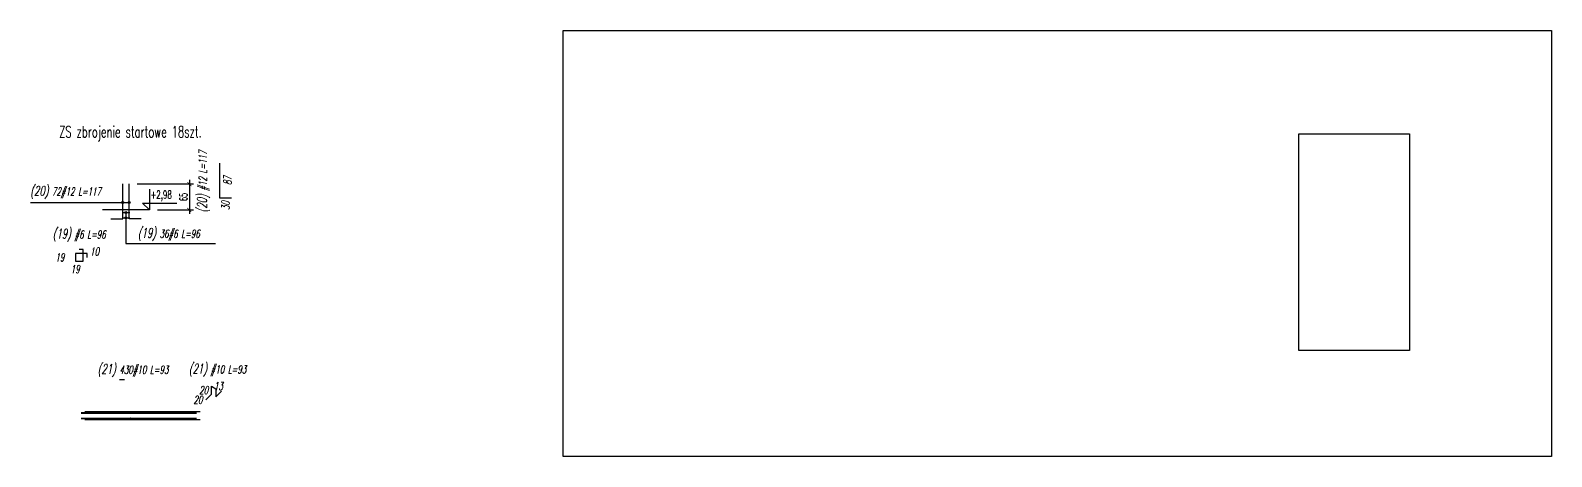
# Model space of a CAD drawing. Header units: millimetres. Extents: x 20746 to 38332, y -66591 to -55538.
# Drawn here: x 34393 to 38195, y -61612 to -60545 of the extents above; entities that cross this region are included whole.
import ezdxf
from ezdxf.enums import TextEntityAlignment as Align

# ---------------------------------------------------------------- set-up
doc = ezdxf.new("R2010")
doc.units = ezdxf.units.MM
doc.header["$LTSCALE"] = 5
doc.layers.get('Defpoints').update_dxf_attribs({"color": 251})
for name, color, linetype in [('K-HATCH', 8, 'Continuous'), ('K-LINIA', 254, 'Continuous'), ('K-PODKŁAD', 255, 'Continuous'), ('K-TEXT 2.8mm', 101, 'Continuous'), ('K-TEXT 2mm', 254, 'Continuous'), ('K-WYMIARY', 1, 'Continuous'), ('K-ZBROJ_12', 161, 'Continuous'), ('ZBROJA_NIEZLICZAC', 255, 'Continuous'), ('ZBROJA_PRET', 161, 'Continuous'), ('ZBROJA_RZUTPR', 141, 'Continuous'), ('ZBROJA_RZUTPR1', 255, 'Continuous'), ('ZBROJA_ZLICZAC', 125, 'Continuous')]:
    doc.layers.add(name, color=color, linetype=linetype)
doc.styles.add('STYL_ZBROJA', font='romanszb.shx', dxfattribs={"width": 0.65, "oblique": 12})
doc.styles.add('text 2.8mm', font='romans.shx', dxfattribs={"width": 0.65})
doc.styles.add('text 2mm', font='romans.shx', dxfattribs={"width": 0.65})
doc.styles.add('WYM1', font='romanszb.shx', dxfattribs={"width": 0.6})
doc.dimstyles.new('CM100', dxfattribs={"dimscale": 5, "dimtxt": 2, "dimasz": 1, "dimexe": 1, "dimexo": 2, "dimgap": 0.5, "dimtad": 1, "dimrnd": 0.5, "dimdsep": 46, "dimtxsty": 'WYM1', "dimblk": 'OBLIQUE', "dimcen": 0, "dimdle": 1, "dimclrd": 253, "dimclre": 251, "dimclrt": 30, "dimadec": 0, "dimazin": 0, "dimtfac": 1, "dimtix": 1, "dimtmove": 0, "dimatfit": 0, "dimfxl": 1, "dimtfillclr": 256, "dimtolj": 1, "dimarcsym": 0})
picture_1 = doc.add_image_def('image4.png', size_in_pixel=(1221, 527))

# ---------------------------------------------------------------- blocks, each defined once
blk = doc.blocks.new('_ArchTick')
at = {"color": 0, "linetype": 'ByBlock', "const_width": 0.15}
blk.add_lwpolyline([(-0.5, -0.5), (0.5, 0.5)], dxfattribs=at)
blk = doc.blocks.new('*D31')
at = {"layer": 'Defpoints', "color": 0, "transparency": 16777216}
for p in [(34639.5, -60929.8), (34690.1, -60994.8), (34790.1, -60994.8)]:
    blk.add_point(p, dxfattribs=at)
at = {"layer": 'K-WYMIARY', "color": 251, "lineweight": -2, "transparency": 16777216}
for p, q in [((34659.5, -60929.8), (34800.1, -60929.8)), ((34710.1, -60994.8), (34800.1, -60994.8))]:
    blk.add_line(p, q, dxfattribs=at)
at = {"layer": 'K-WYMIARY', "color": 253, "lineweight": -2, "transparency": 16777216}
blk.add_line((34790.1, -60919.8), (34790.1, -61004.8), dxfattribs=at)
at = {"layer": 'K-WYMIARY', "color": 253, "lineweight": -2, "transparency": 16777216, "xscale": 10, "yscale": 10, "zscale": 10}
for p, rotation in [((34790.1, -60929.8), 90), ((34790.1, -60994.8), 270)]:
    blk.add_blockref('_ArchTick', p, dxfattribs=dict(at, rotation=rotation))
at = {"layer": 'K-WYMIARY', "color": 30, "transparency": 16777216, "insert": (34775.1, -60962.3), "char_height": 20, "attachment_point": 5, "rotation": 90, "style": 'WYM1'}
blk.add_mtext('\\A1;65', dxfattribs=at)

msp = doc.modelspace()

# ---------------------------------------------------------------- linework, layer by layer
at = {"layer": 'K-HATCH'}
msp.add_lwpolyline([(37563.281, -60804.527), (37840.281, -60804.527), (37840.281, -61346.527), (37563.281, -61346.527)], close=True, dxfattribs=at)
at = {"layer": 'K-LINIA'}
for points in [[(34392.842, -60975.802), (34639.451, -60975.802)], [(34690.142, -60994.784), (34572.761, -60994.784)], [(34631.452, -61000.948), (34631.452, -61078.434), (34855.766, -61078.434)], [(34519.643, -61501.767), (34808.053, -61501.767)], [(34519.643, -61502.767), (34808.053, -61502.767)], [(34519.643, -61515.767), (34808.053, -61515.767)], [(34519.643, -61516.767), (34808.053, -61516.767)], [(34528.596, -61499.267), (34817.006, -61499.267)], [(34528.596, -61519.267), (34817.006, -61519.267)]]:
    msp.add_lwpolyline(points, dxfattribs=at)
for centre, radius in [((34623.452, -60975.967), 2.5), ((34639.451, -60975.967), 2.5), ((34631.452, -61001.114), 2.5), ((34631.452, -61014.532), 2.5), ((34642.816, -61502.267), 0.5), ((34642.816, -61503.267), 0.5), ((34642.816, -61515.267), 0.5), ((34642.816, -61516.267), 0.5)]:
    msp.add_circle(centre, radius, dxfattribs=at)
at = {"layer": 'K-TEXT 2mm', "lineweight": -2}
msp.add_lwpolyline([(34690.142, -60942.447), (34690.142, -60994.784), (34673.37, -60978.012), (34758.748, -60978.012)], dxfattribs=at)
at = {"layer": 'K-ZBROJ_12'}
for points in [[(34593.452, -61017.151), (34623.452, -61017.151), (34623.452, -60929.784)], [(34669.451, -61017.151), (34639.451, -61017.151), (34639.451, -60929.784)]]:
    msp.add_lwpolyline(points, dxfattribs=at)
at = {"layer": 'ZBROJA_PRET'}
for p, q in [((34623.452, -61017.151), (34623.452, -60929.751)), ((34621.952, -61000.948), (34640.952, -61000.948)), ((34621.952, -61014.366), (34640.952, -61014.366)), ((34615.35, -61418.608), (34628.35, -61418.608))]:
    msp.add_line(p, q, dxfattribs=at)
at = {"layer": 'ZBROJA_RZUTPR'}
for points in [[(34865.632, -60877.677), (34865.632, -60964.677, 0.41421356), (34865.632, -60964.677), (34895.632, -60964.677)], [(34534.44, -61113.89), (34534.44, -61103.89, 0.41421356), (34534.44, -61103.89), (34505.44, -61103.89, 0.41421356), (34505.44, -61103.89), (34505.44, -61122.89, 0.41421356), (34505.44, -61122.89), (34524.44, -61122.89, 0.41421356), (34524.44, -61122.89), (34524.44, -61093.89, 0.41421356), (34524.44, -61093.89), (34514.44, -61093.89)]]:
    msp.add_lwpolyline(points, format="xyb", dxfattribs=at)
msp.add_lwpolyline([(34831.014, -61469.79), (34845.156, -61455.648), (34845.156, -61435.648), (34856.414, -61442.148), (34856.414, -61462.148), (34870.556, -61448.006)], dxfattribs=at)

# ---------------------------------------------------------------- texts
at = {"layer": 'K-TEXT 2.8mm', "style": 'text 2.8mm', "width": 0.65}
msp.add_text('ZS zbrojenie startowe 18szt.', height=28, dxfattribs=at).set_placement((34464.559, -60813.189))
at = {"layer": 'K-TEXT 2mm', "lineweight": -2, "style": 'text 2mm', "width": 0.65}
msp.add_text('+2,98', height=20, dxfattribs=at).set_placement((34692.946, -60966.467))
at = {"layer": 'ZBROJA_NIEZLICZAC', "insert": (34841.632, -60923.677), "char_height": 40, "attachment_point": 8, "rotation": 90, "style": 'STYL_ZBROJA'}
msp.add_mtext('\\H24;\\C71;\\H20;\\C256;\\H24;\\C71;(20)\\H20;\\C256; #12 L=117', dxfattribs=at)
at = {"layer": 'ZBROJA_NIEZLICZAC', "char_height": 40, "attachment_point": 8, "style": 'STYL_ZBROJA'}
for s, insert in [('\\H24;\\C71;\\H20;\\C256;\\H24;\\C71;(19)\\H20;\\C256; #6 L=96', (34514.94, -61073.89)), ('\\H24;\\C71;\\H20;\\C256;\\H24;\\C71;(21)\\H20;\\C256; #10 L=93', (34860.714, -61411.59))]:
    msp.add_mtext(s, dxfattribs=dict(at, insert=insert))
at = {"layer": 'ZBROJA_RZUTPR1', "style": 'STYL_ZBROJA', "oblique": 12, "width": 0.65}
msp.add_text('87', height=20, rotation=90, dxfattribs=at).set_placement((34885.632, -60921.177), align=Align.MIDDLE)
msp.add_text('30', height=20, rotation=90, dxfattribs=at).set_placement((34880.632, -60972.677), align=Align.MIDDLE_RIGHT)
for s, p in [('10', (34564.44, -61098.89)), ('20', (34837.214, -61445.59)), ('20', (34823.014, -61469.79))]:
    msp.add_text(s, height=20, dxfattribs=at).set_placement(p, align=Align.MIDDLE_RIGHT)
for s, p in [('19', (34455.44, -61113.39)), ('13', (34851.714, -61435.59))]:
    msp.add_text(s, height=20, dxfattribs=at).set_placement(p, align=Align.MIDDLE_LEFT)
msp.add_text('19', height=20, dxfattribs=at).set_placement((34504.94, -61132.89), align=Align.TOP_CENTER)
at = {"layer": 'ZBROJA_ZLICZAC', "char_height": 40, "attachment_point": 7, "style": 'STYL_ZBROJA'}
for s, insert in [('\\H24;\\C71;\\H20;\\C256;\\H24;\\C71;(20)\\H20;\\C256; 72#12 L=117', (34392.506, -60966.815)), ('\\H24;\\C71;\\H20;\\C256;\\H24;\\C71;(19)\\H20;\\C256; 36#6 L=96', (34661.521, -61072.2)), ('\\H24;\\C71;\\H20;\\C256;\\H24;\\C71;(21)\\H20;\\C256; 430#10 L=93', (34560.95, -61412.608))]:
    msp.add_mtext(s, dxfattribs=dict(at, insert=insert))

# ---------------------------------------------------------------- dimensions: what is measured, and where the dimension line sits
at = {"layer": 'K-WYMIARY'}
dim = msp.add_linear_dim(base=(34790.075, -60994.784), p1=(34639.451, -60929.784), p2=(34690.142, -60994.784), angle=90, dimstyle='CM100', override={"dimscale": 10, "dimblk": 'ArchTick'}, dxfattribs=at)
dim.commit()
dim.dimension.update_dxf_attribs({"geometry": '*D31', "text_midpoint": (34775.075, -60962.284)})

# ---------------------------------------------------------------- pictures from other files: only their frames are drawn
at = {"layer": 'K-PODKŁAD'}
image = msp.add_image(picture_1, insert=(35724.471, -61611.86), size_in_units=(2470.654, 1066.367), rotation=0, dxfattribs=dict(at, fade=76))
image.dxf.flags = 7

doc.saveas('drawing.dxf')
